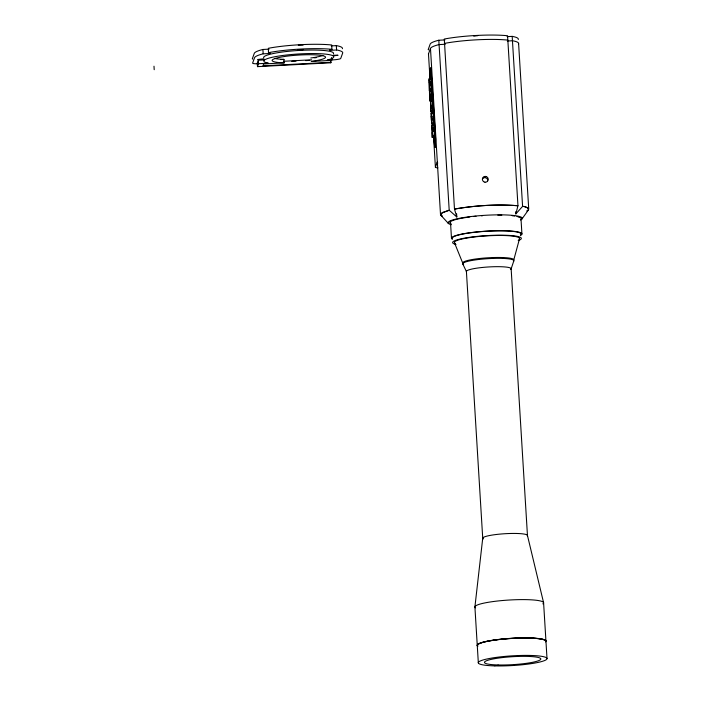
<?xml version="1.0" encoding="UTF-8"?>
<svg xmlns="http://www.w3.org/2000/svg" width="701" height="701" viewBox="0 0 701 701"><rect width="100%" height="100%" fill="white"/><g stroke="black" fill="none" stroke-linecap="round" stroke-linejoin="round"><path stroke-width="1.05" d="M431.203 89.097L431.159 91.077L431.036 89.08M432.228 137.44L432.333 132.498L432.771 135.74L434.532 135.652L433.866 124.734L432.105 124.822L431.553 126.346L432.228 137.44L433.989 137.343L434.033 135.372M430.949 86.153L430.817 82.849M441.998 215.996L440.535 214.734L441.192 213.323L449.201 210.23L456.807 216.995L456.605 213.735M430.37 69.706L430.94 67.664L435.645 139.07L435.26 147.245M433.349 120.151L433.095 116.086L433.122 120.274M474.919 606.838L482.735 538.149M432.736 113.325C433.463 112.107 434.015 125.786 433.183 122.947M442.147 216.066L440.508 214.611L430.475 48.378A44.198 6.23 -3.5 0 1 439.01 44.601L445.214 44.268M507.068 36.645L512.186 36.373L522.587 206.374C525.04 206.243 531.647 208.81 526.88 211.089C531.656 208.819 525.049 206.234 522.596 206.374L515.857 213.901L515.726 211.728M515.857 213.901L517.96 205.744L507.568 35.742A44.198 6.23 -3.5 0 0 444.294 39.037L454.476 209.082L456.807 216.995M513.745 260.053L519.546 238.612M511.117 268.93L513.798 260.921M264.312 59.918L258.327 60.233L257.258 63.16L257.477 66.648L330.767 62.801L330.793 59.673M257.477 66.648L258.538 63.721L258.327 60.233M274.599 58.437A26.752 3.768 -3.5 0 0 283.879 59.375L284.098 62.862A26.752 3.768 -3.5 0 1 272.154 60.242L272.216 60.12A26.752 3.768 -3.5 0 1 300.589 54.958A26.752 3.768 -3.5 0 1 325.501 57.421L325.439 57.543A26.752 3.768 -3.5 0 1 311.244 61.434L331.652 60.382L331.731 58.122M430.011 78.976L428.477 53.916L430.432 48.5M430.388 68.304L429.862 70.959L430.177 79.371M429.275 78.556L428.723 80.08L429.398 91.165L429.503 86.232L429.941 89.474L431.702 89.377L431.036 78.459L429.275 78.556L429.941 89.474M430.318 99.542L432.079 99.454L430.204 99.857L430.099 94.267L430.432 99.691L432.307 99.279L431.781 90.613L430.02 90.701L429.468 92.234L430.002 101.049L431.763 100.962L431.772 98.753M429.792 95.126L430.002 101.049M431.544 95.029L431.658 96.896M430.432 99.691L430.02 90.701M430.668 101.312C430.283 117.978 431.693 112.519 430.668 101.312L432.429 101.216L432.657 111.722L432.166 107.542M432.771 135.74L432.105 124.822M433.507 129.492L433.84 130.535M437.336 161.922L435.417 167.189A7.054 0.99 -3.5 0 0 437.853 167.846M342.395 48.746L342.421 48.667A44.198 6.23 -3.5 0 0 336.498 45.644L331.196 45.88M518.276 39.51L518.302 39.431A44.198 6.23 -3.5 0 0 512.378 36.408L512.186 36.373M518.538 43.874L518.574 43.795A44.198 6.23 -3.5 0 0 512.65 40.763L507.34 41M521.982 218.94L528.449 209.914M483.261 177.274L483.278 177.257A2.9 2.874 9.6 0 1 484.601 176.529M257.915 59.445L263.313 59.112M263.304 59.243L257.942 59.576M297.986 49.789L303.375 49.464M303.375 49.596L298.03 49.937M337.856 55.326L333.317 55.817M473.753 36.11L477.74 35.681M257.539 63.791A7.054 0.99 -3.5 0 1 252.605 63.081L254.594 57.613A44.198 6.23 -3.5 0 1 263.129 53.837L270.358 53.451L268.457 52.671L268.413 48.273A44.198 6.23 -3.5 0 1 331.678 44.978L331.95 49.333L329.409 50.349L336.769 49.999A44.198 6.23 -3.5 0 1 342.693 53.022L340.712 58.455A7.054 0.99 -3.5 0 1 333.308 59.848L327.288 60.067A35.024 4.933 -3.5 0 0 333.711 57.079L333.746 56.921A35.024 4.933 -3.5 0 0 298.433 53.986L297.338 54.056A35.024 4.933 -3.5 0 0 268.334 63.16L258.538 63.721M252.702 59.077A7.054 0.99 -3.5 0 1 252.342 58.726L254.332 53.25A44.198 6.23 -3.5 0 1 262.866 49.473L269.061 49.14M428.653 49.867A7.054 0.99 -3.5 0 1 428.223 49.491L430.212 44.023A44.198 6.23 -3.5 0 1 438.747 40.246L444.942 39.904M298.302 45.215L303.112 45.101M268.457 52.671L268.676 52.628A44.198 6.23 -3.5 0 1 331.941 49.333M444.346 43.436L444.557 43.392A44.198 6.23 -3.5 0 1 507.822 40.097M333.343 55.248L337.856 55.195M310.78 57.973L311.034 57.946A26.752 3.768 -3.5 0 0 322.916 55.449M280.768 59.55L284.028 59.383M314.048 57.806L316.221 57.692M283.362 61.294L311.612 59.804M291.756 61.346L296.032 61.127M305.618 60.619L309.868 60.4M284.238 62.871L263.629 63.949L262.936 65.859L330.951 62.293M429.476 81.78L431.229 81.693M429.266 82.359L431.027 82.271M429.678 85.171L431.439 85.075M430.554 99.367L432.307 99.279M430.134 100.707L431.886 100.611M432.307 128.055L434.059 127.959M432.096 128.633L433.858 128.537M432.508 131.438L434.269 131.35M485.968 176.503L485.995 176.503A2.909 2.874 21 0 0 484.619 176.503M483.524 181.55L483.541 181.568A2.9 2.874 9.6 0 0 484.952 182.155M430.423 68.295L435.049 138.29L435.155 144.415L434.611 146.316L433.647 136.055M435.163 147.201L434.699 144.108M440.736 215.111L448.421 223.461M462.826 264.049L466.472 271.673M454.414 242.607L462.774 263.182M527.441 535.406L543.573 602.623M432.868 119.214L432.92 120.046M518.591 43.401L528.738 209.24M520.931 217.687L521.921 233.941M543.599 602.772L545.939 641.047M545.948 641.213L547.008 658.563M511.143 268.737L527.459 535.503M466.41 271.48L482.726 538.254M474.91 606.987L477.25 645.262M477.267 645.437L478.327 662.787M450.419 220.929L451.479 238.27M438.808 40.229L449.201 210.23L442.778 212.359L440.508 214.611M432.061 97.43L431.86 94.179L431.956 97.439M431.641 98.999L431.763 100.962M433.866 135.354L433.989 137.343M432.114 110.986L432.245 113.168M432.841 122.973L432.981 125.155M431.947 110.583L432.079 112.756M433.542 136.73L435.409 167.25M336.322 45.609L336.585 49.973M331.485 57.762L331.652 60.382M330.609 60.181L330.767 62.801M262.919 49.464L263.182 53.828M153.992 66.209L154.202 69.697M477.74 646.164A34.41 4.846 -3.5 0 1 510.714 638.523A34.41 4.846 -3.5 0 1 545.72 641.836M545.737 640.994A34.226 4.819 -3.5 0 1 545.72 641.45M477.749 645.919A34.226 4.819 -3.5 0 1 478.424 644.079M478.695 643.912A34.226 4.819 -3.5 0 1 478.993 643.746M479.335 643.579A34.226 4.819 -3.5 0 1 479.703 643.422M480.106 643.255A34.226 4.819 -3.5 0 1 511.783 638.392A34.226 4.819 -3.5 0 1 543.24 639.514M543.625 639.636A34.226 4.819 -3.5 0 1 543.985 639.759M544.309 639.882A34.226 4.819 -3.5 0 1 545.58 640.696M477.732 645.989A34.41 4.846 -3.5 0 1 510.696 638.348A34.41 4.846 -3.5 0 1 545.711 641.669M475.585 607.855A34.41 4.846 -3.5 0 1 509.434 600.012A34.41 4.846 -3.5 0 1 542.846 603.876M463.063 263.497A25.586 3.601 -3.5 0 1 487.984 257.793A25.586 3.601 -3.5 0 1 513.509 260.404M455.247 243.422A32.64 4.6 -3.5 0 1 486.117 235.913A32.64 4.6 -3.5 0 1 519.038 239.356M483.322 538.903A22.406 3.155 -3.5 0 1 503.809 533.794A22.406 3.155 -3.5 0 1 527.318 535.914M466.533 271.769A22.406 3.155 -3.5 0 1 489.955 266.879A22.406 3.155 -3.5 0 1 510.661 269.456M455.168 244.202A34.41 4.846 -3.5 0 1 487.686 235.562A34.41 4.846 -3.5 0 1 518.188 240.618M456.044 244.43A34.41 4.846 -3.5 0 1 455.589 244.325M452.539 238.664A34.41 4.846 -3.5 0 1 487.966 231.181A34.41 4.846 -3.5 0 1 520.501 234.94M463.633 264.671A25.586 3.601 -3.5 0 1 487.23 258.713A25.586 3.601 -3.5 0 1 513.43 261.394M452.408 239.295A35.287 4.968 -3.5 0 1 487.44 231.085A35.287 4.968 -3.5 0 1 520.624 235.413M428.661 54.117A7.054 0.99 -3.5 0 1 428.486 53.846M333.308 53.907A35.024 4.933 -3.5 0 0 298.223 50.498L297.119 50.568A35.024 4.933 -3.5 0 0 263.944 58.174M437.783 163.061A44.198 6.23 -3.5 0 1 437.301 162.115M482.367 179.097A2.909 2.874 -10.6 0 1 482.516 178.869L482.542 178.843A2.874 2.848 2.2 0 1 483.559 178.001L483.637 177.958A2.909 2.883 14.4 0 1 484.067 177.8M487.659 179.815A2.909 2.848 41.4 0 0 486.993 178.632A2.874 2.83 34.1 0 0 485.854 177.879L485.811 177.861A2.909 2.874 25.1 0 0 485.416 177.756M485.995 176.538A2.892 2.857 30.7 0 1 487.388 177.327L487.449 177.362A2.909 2.857 38.7 0 1 487.677 181.033L487.677 181.024A2.892 2.857 30.7 0 1 486.328 182.015A2.909 2.874 21 0 1 484.961 182.155M483.524 181.541A2.892 2.865 -3 0 1 483.261 177.274M484.698 177.695A2.909 2.874 25.1 0 1 485.057 177.703M451.278 224.706A37.144 5.231 -3.5 0 1 483.024 215.435A37.144 5.231 -3.5 0 1 520.528 219.991M451.041 223.882A35.374 4.986 -3.5 0 1 465.92 217.512M466.857 217.371A35.374 4.986 -3.5 0 1 469.784 216.968M473.894 216.486A35.374 4.986 -3.5 0 1 476.014 216.267M481.464 215.803A35.374 4.986 -3.5 0 1 482.568 215.724M497.806 215.128A35.374 4.986 -3.5 0 1 501.837 215.146M512.124 215.706A35.374 4.986 -3.5 0 1 514.771 216.048M516.944 216.469A35.374 4.986 -3.5 0 1 518.617 216.951M518.959 217.073A35.374 4.986 -3.5 0 1 519.967 217.625M431.851 121.834L431.676 123.911L431.133 112.905L431.851 121.834M431.606 119.669C431.15 124.086 431.106 109.365 431.606 119.669M430.87 107.577L430.721 108.55L430.738 104.887L430.87 107.577M432.622 107.49L432.482 108.462L432.499 104.791L432.622 107.49M454.686 209.038C474.656 205.612 497 204.052 517.96 205.744C496.86 204.105 475.532 205.498 454.686 209.038M494.871 665.897A34.41 4.846 -3.5 0 0 547.008 658.721A34.41 4.846 -3.5 0 0 496.124 657.407A34.41 4.846 -3.5 0 0 494.871 665.897M498.069 664.96A28.233 3.978 -3.5 0 0 540.839 659.071A28.233 3.978 -3.5 0 0 499.094 657.994A28.233 3.978 -3.5 0 0 498.069 664.96"/></g></svg>
